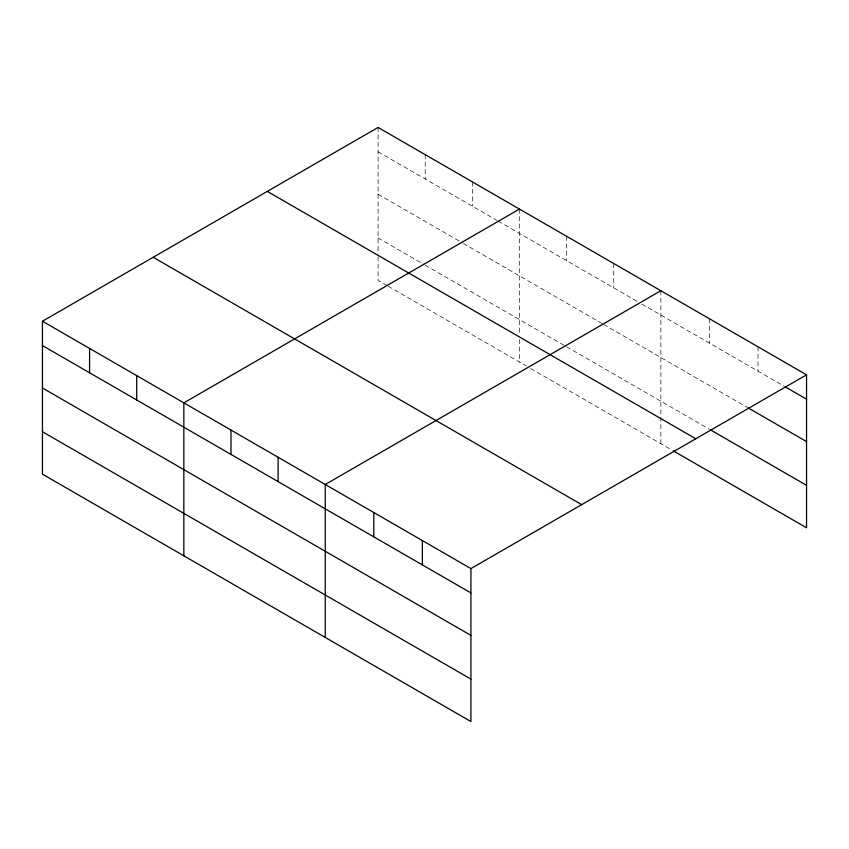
<?xml version="1.0" encoding="UTF-8"?>
<svg xmlns="http://www.w3.org/2000/svg" width="849" height="849" viewBox="0 0 849 849"><rect width="100%" height="100%" fill="white"/><g stroke="black" fill="none" stroke-linecap="round" stroke-linejoin="round"><path stroke-width="0.64" stroke-dasharray="4.25 3.18" d="M378.081 151.791L497.036 220.464M498.151 221.111L637.302 301.448M641.791 304.038L783.967 386.125M378.081 194.23L462.249 242.825M463.363 243.472L602.514 323.809M603.639 324.456L746.696 407.053M378.081 237.964L424.086 264.527M425.211 265.175L565.487 346.159M566.612 346.806L709.435 429.265M387.059 285.582L378.081 280.403L378.081 255.199M388.184 286.23L526.21 365.93M530.699 368.519L672.164 450.193M757.987 346.785L757.987 371.13M709.435 318.746L709.435 343.092M660.872 290.719L660.872 415.819M660.872 417.146L660.872 443.666M613.742 263.508L613.742 287.843M566.612 236.287L566.612 260.632M519.471 209.077L519.471 334.188M519.471 339.494L519.471 362.035M472.341 181.866L472.341 206.211M425.211 154.656L425.211 179.001M378.081 127.446L378.081 253.872"/><path stroke-width="1.27" d="M470.919 635.381L470.919 568.597L42.45 321.219L42.45 474.177L470.919 721.554L470.919 635.381L42.45 388.004M673.289 450.84L806.55 527.781L806.55 374.823L378.081 127.446L42.45 321.219M519.471 209.077L183.84 402.851L183.84 555.808M660.872 290.719L325.241 484.492L325.241 637.45M470.919 568.597L806.55 374.823M785.092 386.773L806.55 399.157M747.831 407.7L806.55 441.607M710.56 429.912L806.55 485.331M267.318 191.396L695.787 438.763M153.213 257.279L581.682 504.646M42.45 345.564L470.919 592.931M42.45 431.738L470.919 679.104M422.356 540.558L422.356 564.903M373.804 512.52L373.804 536.865M278.111 457.282L278.111 481.616M230.981 430.072L230.981 454.406M136.71 375.64L136.71 399.985M89.58 348.43L89.58 372.775"/></g></svg>
